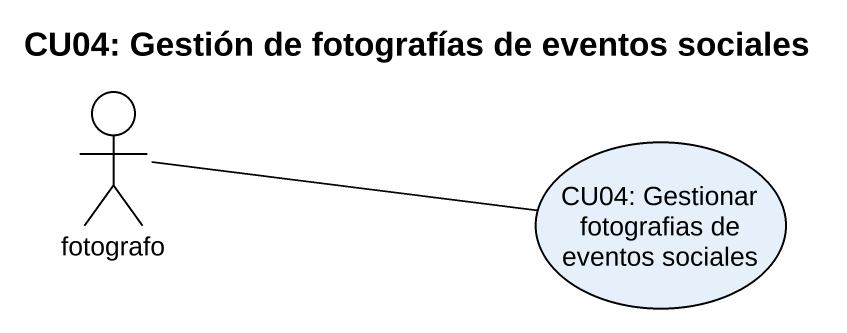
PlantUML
@startuml
title CU04: Gestión de fotografías de eventos sociales
actor fotografo
usecase "CU04: Gestionar fotografias de eventos sociales" as CU04_Gestionar_fotografias
fotografo -right- CU04_Gestionar_fotografias
@enduml
